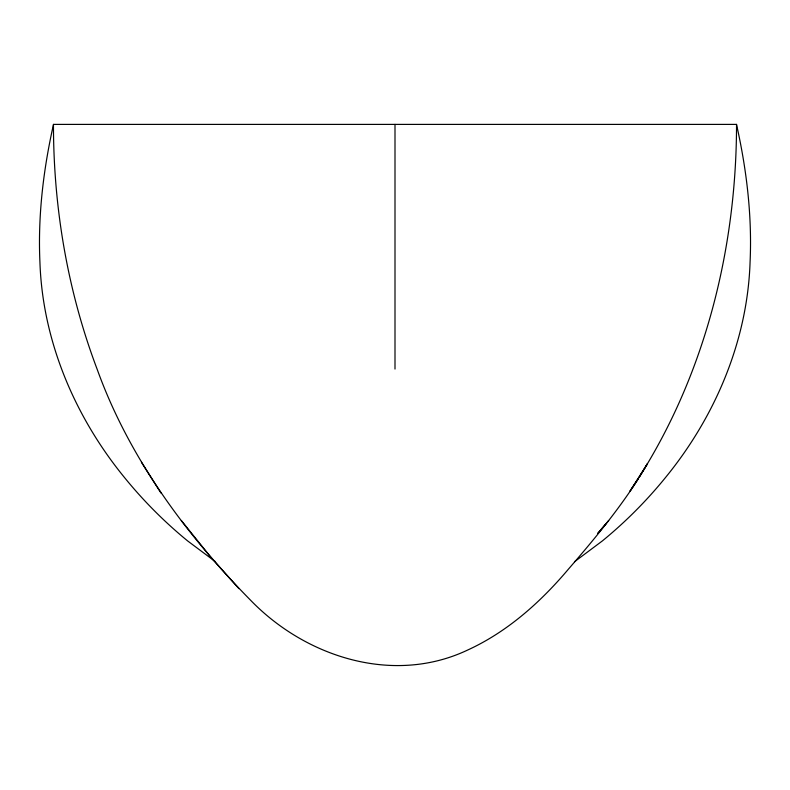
<?xml version="1.0" encoding="UTF-8"?>
<svg xmlns="http://www.w3.org/2000/svg" width="790" height="790" viewBox="0 0 790 790"><rect width="100%" height="100%" fill="white"/><g stroke="black" fill="none" stroke-linecap="round" stroke-linejoin="round"><path stroke-width="1.19" d="M215.502 561.749L187.655 540.943A442.746 442.746 0 0 1 123.625 476.459C74.487 415.945 42.522 340.5 39.925 262.122C37.811 215.858 43.371 169.504 53.503 124.395L736.537 124.395C736.448 253.126 702.745 383.841 630.064 491.005L647.494 463.651L639.554 476.834M638.518 478.523C617.879 510.854 593.26 540.459 568.198 569.412C540.34 602.405 507.21 631.931 467.66 650.042C393.548 685.147 306.135 657.329 251.072 600.736C185.719 534.395 128.948 457.538 97.16 369.266C67.634 291.243 53.414 207.731 53.463 124.395M608.685 520.511L597.744 533.438L605.94 523.849M574.498 561.749L602.345 540.943A442.746 442.746 0 0 0 666.375 476.459C715.513 415.945 747.478 340.5 750.075 262.122C752.189 215.858 746.629 169.504 736.497 124.395M238.916 588.649L210.258 556.466L181.315 520.511M160.943 493L141.43 462.259M395 124.395L395 369.058"/></g></svg>
